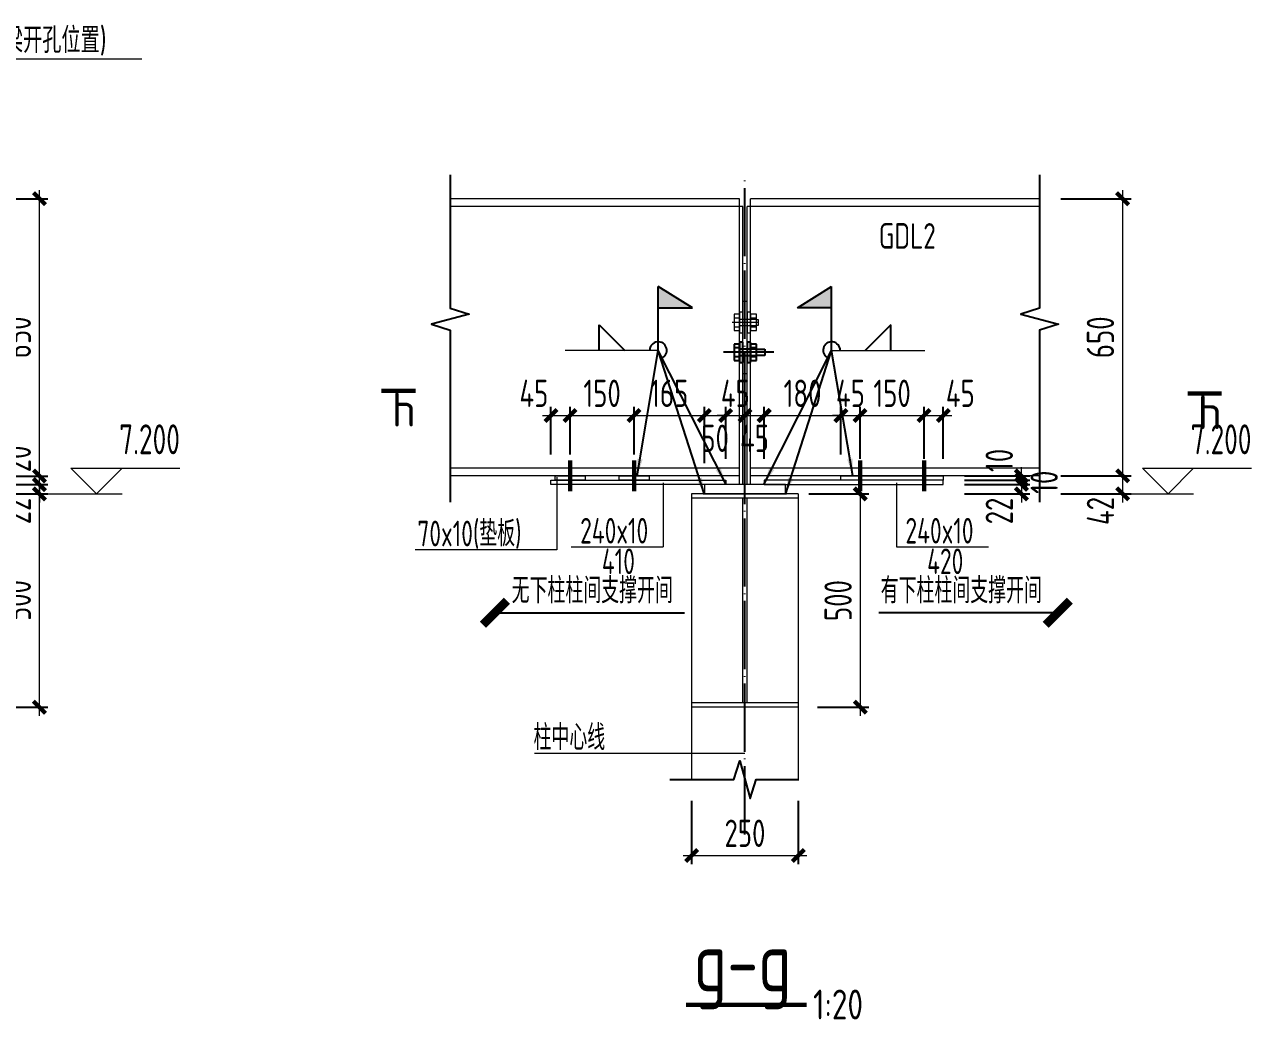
# Model space of a CAD drawing. Extents: x -2746917 to -971774, y -3334247 to -3250358.
# Drawn here: x -1255688 to -1241302, y -3303598 to -3291936 of the extents above; entities that cross this region are included whole.
import ezdxf
from ezdxf.enums import TextEntityAlignment as Align

# ---------------------------------------------------------------- set-up
doc = ezdxf.new("R2010")
doc.units = 0
doc.header["$LTSCALE"] = 1000
doc.header["$MEASUREMENT"] = 0
doc.header["$PDMODE"] = 35
doc.linetypes.add('CENTERX2', pattern=[101.6, 63.5, -12.7, 12.7, -12.7])
doc.linetypes.add('DOTE', pattern=[2.42, 2, -0.2, 0.02, -0.2])
doc.layers.get('0').update_dxf_attribs({"linetype": 'CONTINUOUS'})
doc.layers.get('Defpoints').update_dxf_attribs({"linetype": 'CONTINUOUS'})
for name, color, linetype in [('AXIS', 253, 'DOTE'), ('BEAM_CON', 4, 'CONTINUOUS'), ('COLU', 7, 'CONTINUOUS'), ('DIM', 3, 'CONTINUOUS'), ('DOTE', 1, 'DOTE'), ('GJ', 1, 'CONTINUOUS'), ('NUM', 7, 'CONTINUOUS'), ('REIN', 1, 'CONTINUOUS'), ('TEXT', 7, 'CONTINUOUS'), ('THICK', 6, 'CONTINUOUS'), ('THIN', 7, 'CONTINUOUS'), ('WELD', 7, 'CONTINUOUS')]:
    doc.layers.add(name, color=color, linetype=linetype)
doc.styles.add('SJQYTEXTSTYLE', font='GBXWXT.shx', dxfattribs={"bigfont": 'GBHZFS.shx'})
doc.styles.add('TSSD_Dimension', font='tssdeng.shx', dxfattribs={"width": 0.75, "bigfont": 'Hztxt.shx'})
doc.styles.add('TSSD_Label', font='tssdeng.shx', dxfattribs={"width": 0.75, "bigfont": 'hztxt.shx'})
doc.styles.add('TSSD_Rein', font='Tssdeng.shx', dxfattribs={"width": 0.75, "bigfont": 'hztxt.shx'})
doc.dimstyles.new('SJQY_30_100', dxfattribs={"dimtxt": 350, "dimasz": 100, "dimexe": 250, "dimexo": 250, "dimgap": 100, "dimtad": 1, "dimdec": 0, "dimlfac": 0.3, "dimzin": 0, "dimdsep": 46, "dimtxsty": 'SJQYTEXTSTYLE', "dimblk": 'ARCHTICK', "dimcen": 0, "dimclrd": 256, "dimclre": 256, "dimclrt": 256, "dimadec": 0, "dimazin": 0, "dimtfac": 1, "dimtdec": 0, "dimtix": 1, "dimtmove": 2, "dimatfit": 1, "dimldrblk": 'ARCHTICK', "dimfxl": 1, "dimtvp": 1, "dimtolj": 1, "dimtzin": 0, "dimlwd": -1, "dimlwe": -1, "dimarcsym": 0})
doc.dimstyles.new('TSSD_20_100', dxfattribs={"dimtxt": 350, "dimasz": 100, "dimexe": 100, "dimexo": 250, "dimgap": 100, "dimtad": 1, "dimdec": 0, "dimlfac": 0.2, "dimzin": 0, "dimdsep": 46, "dimtxsty": 'TSSD_Dimension', "dimblk": 'ARCHTICK', "dimcen": 0, "dimdle": 100, "dimclrt": 7, "dimadec": 0, "dimazin": 0, "dimtfac": 1, "dimtdec": 0, "dimtix": 1, "dimtmove": 2, "dimatfit": 3, "dimfxl": 1, "dimtolj": 1, "dimtzin": 0, "dimlwd": 5, "dimarcsym": 0})
doc.dimstyles.new('TSSD_LEADER_STYLE_200.0', dxfattribs={"dimtxt": 700, "dimasz": 200, "dimexe": 200, "dimexo": 500, "dimgap": 0.09, "dimtad": 0, "dimtih": 1, "dimtoh": 1, "dimdec": 4, "dimzin": 0, "dimdsep": 46, "dimtxsty": 'Standard', "dimcen": 0.09, "dimdle": 200, "dimclrt": 7, "dimadec": 0, "dimazin": 0, "dimtfac": 1, "dimtdec": 4, "dimtofl": 0, "dimtmove": 0, "dimatfit": 3, "dimfxl": 1, "dimtolj": 1, "dimtzin": 0, "dimarcsym": 0})

# ---------------------------------------------------------------- blocks, each defined once
blk = doc.blocks.new('A$C1EF05E11')
at = {"layer": 'DOTE', "color": 8, "linetype": 'CENTERX2'}
blk.add_line((279, 12), (-313, 12), dxfattribs=at)
at = {"layer": 'GJ', "color": 8}
for p, q in [((-125, 108), (-185, 108)), ((-185, 108), (-185, -84)), ((-125, 63), (-185, 63)), ((-85, 132), (-125, 132)), ((-125, 132), (-125, -108)), ((-125, -84), (-125, 108)), ((75, 48), (-125, 48)), ((-85, -108), (-85, 132)), ((-35, 132), (-35, -108)), ((5, 132), (-35, 132)), ((5, -108), (5, 132)), ((75, 108), (5, 108)), ((5, 108), (5, -84)), ((75, 63), (5, 63)), ((75, -84), (75, 108)), ((75, 48), (172, 48)), ((172, 48), (172, -24)), ((-185, -39), (-125, -39)), ((-185, -84), (-125, -84)), ((-125, -24), (75, -24)), ((-125, -108), (-85, -108)), ((-35, -108), (5, -108)), ((5, -39), (75, -39)), ((5, -84), (75, -84)), ((172, -24), (75, -24))]:
    blk.add_line(p, q, dxfattribs=at)
blk = doc.blocks.new('_ArchTick')
at = {"color": 0, "const_width": 0.5}
blk.add_lwpolyline([(-0.707, -0.707), (0.707, 0.707)], dxfattribs=at)
blk = doc.blocks.new('*D545')
at = {"layer": 'Defpoints', "color": 0, "ltscale": 1.5}
for p in [(-1249291, -3296519), (-1249516, -3297226, -48), (-1249291, -3297226)]:
    blk.add_point(p, dxfattribs=at)
at = {"layer": 'DIM', "color": 0, "lineweight": -2, "ltscale": 1.5}
for p, q in [((-1249516, -3296976), (-1249516, -3296419)), ((-1249291, -3296976), (-1249291, -3296419))]:
    blk.add_line(p, q, dxfattribs=at)
at = {"layer": 'DIM', "color": 0, "lineweight": 5, "ltscale": 1.5}
blk.add_line((-1249616, -3296519), (-1249191, -3296519), dxfattribs=at)
at = {"layer": 'DIM', "color": 0, "lineweight": 5, "ltscale": 1.5, "xscale": 100, "yscale": 100, "zscale": 100, "rotation": 180}
blk.add_blockref('_ArchTick', (-1249516, -3296519), dxfattribs=at)
at = {"layer": 'DIM', "color": 0, "lineweight": 5, "ltscale": 1.5, "xscale": 100, "yscale": 100, "zscale": 100}
blk.add_blockref('_ArchTick', (-1249291, -3296519), dxfattribs=at)
at = {"layer": 'DIM', "color": 7, "ltscale": 1.5, "insert": (-1249716, -3296259), "char_height": 320, "attachment_point": 5, "style": 'TSSD_Dimension'}
blk.add_mtext('\\A1;45', dxfattribs=at)
blk = doc.blocks.new('*D546')
at = {"layer": 'Defpoints', "color": 0, "ltscale": 1.5}
for p in [(-1248541, -3296519), (-1249291, -3297226, -48), (-1248541, -3297226)]:
    blk.add_point(p, dxfattribs=at)
at = {"layer": 'DIM', "color": 0, "lineweight": -2, "ltscale": 1.5}
for p, q in [((-1249291, -3296976), (-1249291, -3296419)), ((-1248541, -3296976), (-1248541, -3296419))]:
    blk.add_line(p, q, dxfattribs=at)
at = {"layer": 'DIM', "color": 0, "lineweight": 5, "ltscale": 1.5}
blk.add_line((-1249391, -3296519), (-1248441, -3296519), dxfattribs=at)
at = {"layer": 'DIM', "color": 0, "lineweight": 5, "ltscale": 1.5, "xscale": 100, "yscale": 100, "zscale": 100, "rotation": 180}
blk.add_blockref('_ArchTick', (-1249291, -3296519), dxfattribs=at)
at = {"layer": 'DIM', "color": 0, "lineweight": 5, "ltscale": 1.5, "xscale": 100, "yscale": 100, "zscale": 100}
blk.add_blockref('_ArchTick', (-1248541, -3296519), dxfattribs=at)
at = {"layer": 'DIM', "color": 7, "ltscale": 1.5, "insert": (-1248916, -3296259), "char_height": 320, "attachment_point": 5, "style": 'TSSD_Dimension'}
blk.add_mtext('\\A1;150', dxfattribs=at)
blk = doc.blocks.new('*D547')
at = {"layer": 'Defpoints', "color": 0, "ltscale": 1.5}
for p in [(-1247716, -3296519), (-1248541, -3297226), (-1247716, -3297326, -48)]:
    blk.add_point(p, dxfattribs=at)
at = {"layer": 'DIM', "color": 0, "lineweight": -2, "ltscale": 1.5}
for p, q in [((-1248541, -3296976), (-1248541, -3296419)), ((-1247716, -3297076), (-1247716, -3296419))]:
    blk.add_line(p, q, dxfattribs=at)
at = {"layer": 'DIM', "color": 0, "lineweight": 5, "ltscale": 1.5}
blk.add_line((-1248641, -3296519), (-1247616, -3296519), dxfattribs=at)
at = {"layer": 'DIM', "color": 0, "lineweight": 5, "ltscale": 1.5, "xscale": 100, "yscale": 100, "zscale": 100, "rotation": 180}
blk.add_blockref('_ArchTick', (-1248541, -3296519), dxfattribs=at)
at = {"layer": 'DIM', "color": 0, "lineweight": 5, "ltscale": 1.5, "xscale": 100, "yscale": 100, "zscale": 100}
blk.add_blockref('_ArchTick', (-1247716, -3296519), dxfattribs=at)
at = {"layer": 'DIM', "color": 7, "ltscale": 1.5, "insert": (-1248129, -3296259), "char_height": 320, "attachment_point": 5, "style": 'TSSD_Dimension'}
blk.add_mtext('\\A1;165', dxfattribs=at)
blk = doc.blocks.new('*D548')
at = {"layer": 'Defpoints', "color": 0, "ltscale": 1.5}
for p in [(-1247466, -3296519), (-1247466, -3297276, -48), (-1247716, -3297326, -48)]:
    blk.add_point(p, dxfattribs=at)
at = {"layer": 'DIM', "color": 0, "lineweight": -2, "ltscale": 1.5}
for p, q in [((-1247716, -3297076), (-1247716, -3296419)), ((-1247466, -3297026), (-1247466, -3296419))]:
    blk.add_line(p, q, dxfattribs=at)
at = {"layer": 'DIM', "color": 0, "lineweight": 5, "ltscale": 1.5}
blk.add_line((-1247816, -3296519), (-1247366, -3296519), dxfattribs=at)
at = {"layer": 'DIM', "color": 0, "lineweight": 5, "ltscale": 1.5, "xscale": 100, "yscale": 100, "zscale": 100, "rotation": 180}
blk.add_blockref('_ArchTick', (-1247716, -3296519), dxfattribs=at)
at = {"layer": 'DIM', "color": 0, "lineweight": 5, "ltscale": 1.5, "xscale": 100, "yscale": 100, "zscale": 100}
blk.add_blockref('_ArchTick', (-1247466, -3296519), dxfattribs=at)
at = {"layer": 'DIM', "color": 7, "ltscale": 1.5, "insert": (-1247591, -3296786), "char_height": 320, "attachment_point": 5, "style": 'TSSD_Dimension'}
blk.add_mtext('\\A1;50', dxfattribs=at)
blk = doc.blocks.new('*D549')
at = {"layer": 'Defpoints', "color": 0, "ltscale": 1.5}
for p in [(-1247241, -3296519), (-1247466, -3297276, -48), (-1247241, -3297276, -48)]:
    blk.add_point(p, dxfattribs=at)
at = {"layer": 'DIM', "color": 0, "lineweight": -2, "ltscale": 1.5}
for p, q in [((-1247466, -3297026), (-1247466, -3296419)), ((-1247241, -3297026), (-1247241, -3296419))]:
    blk.add_line(p, q, dxfattribs=at)
at = {"layer": 'DIM', "color": 0, "lineweight": 5, "ltscale": 1.5}
for p, q in [((-1247466, -3296519), (-1247566, -3296519)), ((-1247466, -3296519), (-1247241, -3296519)), ((-1247241, -3296519), (-1247141, -3296519))]:
    blk.add_line(p, q, dxfattribs=at)
at = {"layer": 'DIM', "color": 0, "lineweight": 5, "ltscale": 1.5, "xscale": 100, "yscale": 100, "zscale": 100}
blk.add_blockref('_ArchTick', (-1247466, -3296519), dxfattribs=at)
at = {"layer": 'DIM', "color": 0, "lineweight": 5, "ltscale": 1.5, "xscale": 100, "yscale": 100, "zscale": 100, "rotation": 180}
blk.add_blockref('_ArchTick', (-1247241, -3296519), dxfattribs=at)
at = {"layer": 'DIM', "color": 7, "ltscale": 1.5, "insert": (-1247354, -3296259), "char_height": 320, "attachment_point": 5, "style": 'TSSD_Dimension'}
blk.add_mtext('\\A1;45', dxfattribs=at)
blk = doc.blocks.new('*D550')
at = {"layer": 'Defpoints', "color": 0, "ltscale": 1.5}
for p in [(-1247016, -3296519), (-1247241, -3297276, -48), (-1247016, -3297276, -48)]:
    blk.add_point(p, dxfattribs=at)
at = {"layer": 'DIM', "color": 0, "lineweight": -2, "ltscale": 1.5}
for p, q in [((-1247241, -3297026), (-1247241, -3296419)), ((-1247016, -3297026), (-1247016, -3296419))]:
    blk.add_line(p, q, dxfattribs=at)
at = {"layer": 'DIM', "color": 0, "lineweight": 5, "ltscale": 1.5}
blk.add_line((-1247341, -3296519), (-1246916, -3296519), dxfattribs=at)
at = {"layer": 'DIM', "color": 0, "lineweight": 5, "ltscale": 1.5, "xscale": 100, "yscale": 100, "zscale": 100, "rotation": 180}
blk.add_blockref('_ArchTick', (-1247241, -3296519), dxfattribs=at)
at = {"layer": 'DIM', "color": 0, "lineweight": 5, "ltscale": 1.5, "xscale": 100, "yscale": 100, "zscale": 100}
blk.add_blockref('_ArchTick', (-1247016, -3296519), dxfattribs=at)
at = {"layer": 'DIM', "color": 7, "ltscale": 1.5, "insert": (-1247129, -3296786), "char_height": 320, "attachment_point": 5, "style": 'TSSD_Dimension'}
blk.add_mtext('\\A1;45', dxfattribs=at)
blk = doc.blocks.new('*D551')
at = {"layer": 'Defpoints', "color": 0, "ltscale": 1.5}
for p in [(-1246116, -3296519), (-1247016, -3297276, -48), (-1246116, -3297226, -48)]:
    blk.add_point(p, dxfattribs=at)
at = {"layer": 'DIM', "color": 0, "lineweight": -2, "ltscale": 1.5}
for p, q in [((-1247016, -3297026), (-1247016, -3296419)), ((-1246116, -3296976), (-1246116, -3296419))]:
    blk.add_line(p, q, dxfattribs=at)
at = {"layer": 'DIM', "color": 0, "lineweight": 5, "ltscale": 1.5}
blk.add_line((-1247116, -3296519), (-1246016, -3296519), dxfattribs=at)
at = {"layer": 'DIM', "color": 0, "lineweight": 5, "ltscale": 1.5, "xscale": 100, "yscale": 100, "zscale": 100, "rotation": 180}
blk.add_blockref('_ArchTick', (-1247016, -3296519), dxfattribs=at)
at = {"layer": 'DIM', "color": 0, "lineweight": 5, "ltscale": 1.5, "xscale": 100, "yscale": 100, "zscale": 100}
blk.add_blockref('_ArchTick', (-1246116, -3296519), dxfattribs=at)
at = {"layer": 'DIM', "color": 7, "ltscale": 1.5, "insert": (-1246566, -3296259), "char_height": 320, "attachment_point": 5, "style": 'TSSD_Dimension'}
blk.add_mtext('\\A1;180', dxfattribs=at)
blk = doc.blocks.new('*D552')
at = {"layer": 'Defpoints', "color": 0, "ltscale": 1.5}
for p in [(-1245891, -3296519), (-1246116, -3297226, -48), (-1245891, -3297276, -48)]:
    blk.add_point(p, dxfattribs=at)
at = {"layer": 'DIM', "color": 0, "lineweight": -2, "ltscale": 1.5}
for p, q in [((-1246116, -3296976), (-1246116, -3296419)), ((-1245891, -3297026), (-1245891, -3296419))]:
    blk.add_line(p, q, dxfattribs=at)
at = {"layer": 'DIM', "color": 0, "lineweight": 5, "ltscale": 1.5}
for p, q in [((-1246116, -3296519), (-1246216, -3296519)), ((-1246116, -3296519), (-1245891, -3296519)), ((-1245891, -3296519), (-1245791, -3296519))]:
    blk.add_line(p, q, dxfattribs=at)
at = {"layer": 'DIM', "color": 0, "lineweight": 5, "ltscale": 1.5, "xscale": 100, "yscale": 100, "zscale": 100}
blk.add_blockref('_ArchTick', (-1246116, -3296519), dxfattribs=at)
at = {"layer": 'DIM', "color": 0, "lineweight": 5, "ltscale": 1.5, "xscale": 100, "yscale": 100, "zscale": 100, "rotation": 180}
blk.add_blockref('_ArchTick', (-1245891, -3296519), dxfattribs=at)
at = {"layer": 'DIM', "color": 7, "ltscale": 1.5, "insert": (-1246004, -3296259), "char_height": 320, "attachment_point": 5, "style": 'TSSD_Dimension'}
blk.add_mtext('\\A1;45', dxfattribs=at)
blk = doc.blocks.new('*D553')
at = {"layer": 'Defpoints', "color": 0, "ltscale": 1.5}
for p in [(-1245141, -3296519), (-1245891, -3297276, -48), (-1245141, -3297276, -48)]:
    blk.add_point(p, dxfattribs=at)
at = {"layer": 'DIM', "color": 0, "lineweight": -2, "ltscale": 1.5}
for p, q in [((-1245891, -3297026), (-1245891, -3296419)), ((-1245141, -3297026), (-1245141, -3296419))]:
    blk.add_line(p, q, dxfattribs=at)
at = {"layer": 'DIM', "color": 0, "lineweight": 5, "ltscale": 1.5}
blk.add_line((-1245991, -3296519), (-1245041, -3296519), dxfattribs=at)
at = {"layer": 'DIM', "color": 0, "lineweight": 5, "ltscale": 1.5, "xscale": 100, "yscale": 100, "zscale": 100, "rotation": 180}
blk.add_blockref('_ArchTick', (-1245891, -3296519), dxfattribs=at)
at = {"layer": 'DIM', "color": 0, "lineweight": 5, "ltscale": 1.5, "xscale": 100, "yscale": 100, "zscale": 100}
blk.add_blockref('_ArchTick', (-1245141, -3296519), dxfattribs=at)
at = {"layer": 'DIM', "color": 7, "ltscale": 1.5, "insert": (-1245516, -3296259), "char_height": 320, "attachment_point": 5, "style": 'TSSD_Dimension'}
blk.add_mtext('\\A1;150', dxfattribs=at)
blk = doc.blocks.new('*D554')
at = {"layer": 'Defpoints', "color": 0, "ltscale": 1.5}
for p in [(-1244916, -3296519), (-1245141, -3297276, -48), (-1244916, -3297276, -48)]:
    blk.add_point(p, dxfattribs=at)
at = {"layer": 'DIM', "color": 0, "lineweight": -2, "ltscale": 1.5}
for p, q in [((-1245141, -3297026), (-1245141, -3296419)), ((-1244916, -3297026), (-1244916, -3296419))]:
    blk.add_line(p, q, dxfattribs=at)
at = {"layer": 'DIM', "color": 0, "lineweight": 5, "ltscale": 1.5}
blk.add_line((-1245241, -3296519), (-1244816, -3296519), dxfattribs=at)
at = {"layer": 'DIM', "color": 0, "lineweight": 5, "ltscale": 1.5, "xscale": 100, "yscale": 100, "zscale": 100, "rotation": 180}
blk.add_blockref('_ArchTick', (-1245141, -3296519), dxfattribs=at)
at = {"layer": 'DIM', "color": 0, "lineweight": 5, "ltscale": 1.5, "xscale": 100, "yscale": 100, "zscale": 100}
blk.add_blockref('_ArchTick', (-1244916, -3296519), dxfattribs=at)
at = {"layer": 'DIM', "color": 7, "ltscale": 1.5, "insert": (-1244716, -3296259), "char_height": 320, "attachment_point": 5, "style": 'TSSD_Dimension'}
blk.add_mtext('\\A1;45', dxfattribs=at)
blk = doc.blocks.new('*D555')
at = {"layer": 'Defpoints', "color": 0, "ltscale": 1.5}
for p in [(-1246741, -3297438), (-1246641, -3299938), (-1245889, -3299938)]:
    blk.add_point(p, dxfattribs=at)
at = {"layer": 'DIM', "color": 0, "lineweight": -2, "ltscale": 1.5}
for p, q in [((-1246491, -3297438), (-1245789, -3297438)), ((-1246391, -3299938), (-1245789, -3299938))]:
    blk.add_line(p, q, dxfattribs=at)
at = {"layer": 'DIM', "color": 0, "lineweight": 5, "ltscale": 1.5}
blk.add_line((-1245889, -3297338), (-1245889, -3300038), dxfattribs=at)
at = {"layer": 'DIM', "color": 0, "lineweight": 5, "ltscale": 1.5, "xscale": 100, "yscale": 100, "zscale": 100}
for p, rotation in [((-1245889, -3297438), 90), ((-1245889, -3299938), 270)]:
    blk.add_blockref('_ArchTick', p, dxfattribs=dict(at, rotation=rotation))
at = {"layer": 'DIM', "color": 7, "ltscale": 1.5, "insert": (-1246149, -3298688), "char_height": 320, "attachment_point": 5, "rotation": 90, "style": 'TSSD_Dimension'}
blk.add_mtext('\\A1;500', dxfattribs=at)
blk = doc.blocks.new('_WELD001')
at = {"linetype": 'ByBlock'}
h = blk.add_hatch(color=0, dxfattribs=at)
h.paths.add_polyline_path([(0.8, 1), (0, 1.5), (0, 1)])
edge = h.paths.add_edge_path()
edge.add_line((0, 0), (0, 1.5))
at = {"color": 0, "linetype": 'ByBlock'}
for p, q in [((0, 0), (0, 1.5)), ((0.8, 1), (0, 1.5)), ((0, 1), (0.8, 1))]:
    blk.add_line(p, q, dxfattribs=at)
blk = doc.blocks.new('_WELD004')
at = {"color": 0, "linetype": 'ByBlock'}
for p, q in [((0, 1), (1, 0)), ((0, 0), (0, 1))]:
    blk.add_line(p, q, dxfattribs=at)
blk = doc.blocks.new('*D558')
at = {"layer": 'Defpoints', "color": 0, "ltscale": 1.5}
for p in [(-1243786, -3293978, -48), (-1243786, -3297226), (-1242813, -3297226)]:
    blk.add_point(p, dxfattribs=at)
at = {"layer": 'DIM', "color": 0, "lineweight": -2, "ltscale": 1.5}
for p, q in [((-1243536, -3293978), (-1242713, -3293978)), ((-1243536, -3297226), (-1242713, -3297226))]:
    blk.add_line(p, q, dxfattribs=at)
at = {"layer": 'DIM', "color": 0, "lineweight": 5, "ltscale": 1.5}
blk.add_line((-1242813, -3293878), (-1242813, -3297326), dxfattribs=at)
at = {"layer": 'DIM', "color": 0, "lineweight": 5, "ltscale": 1.5, "xscale": 100, "yscale": 100, "zscale": 100}
for p, rotation in [((-1242813, -3293978), 90), ((-1242813, -3297226), 270)]:
    blk.add_blockref('_ArchTick', p, dxfattribs=dict(at, rotation=rotation))
at = {"layer": 'DIM', "color": 7, "ltscale": 1.5, "insert": (-1243073, -3295602), "char_height": 320, "attachment_point": 5, "rotation": 90, "style": 'TSSD_Dimension'}
blk.add_mtext('\\A1;650', dxfattribs=at)
blk = doc.blocks.new('*D559')
at = {"layer": 'Defpoints', "color": 0, "ltscale": 1.5}
for p in [(-1243786, -3297226), (-1243786, -3297438), (-1242813, -3297438)]:
    blk.add_point(p, dxfattribs=at)
at = {"layer": 'DIM', "color": 0, "lineweight": 5, "ltscale": 1.5}
blk.add_line((-1242813, -3297126), (-1242813, -3297538), dxfattribs=at)
at = {"layer": 'DIM', "color": 0, "lineweight": -2, "ltscale": 1.5}
for p, q in [((-1243536, -3297226), (-1242713, -3297226)), ((-1243536, -3297438), (-1242713, -3297438))]:
    blk.add_line(p, q, dxfattribs=at)
at = {"layer": 'DIM', "color": 0, "lineweight": 5, "ltscale": 1.5, "xscale": 100, "yscale": 100, "zscale": 100}
for p, rotation in [((-1242813, -3297226), 90), ((-1242813, -3297438), 270)]:
    blk.add_blockref('_ArchTick', p, dxfattribs=dict(at, rotation=rotation))
at = {"layer": 'DIM', "color": 7, "ltscale": 1.5, "insert": (-1243073, -3297638), "char_height": 320, "attachment_point": 5, "rotation": 90, "style": 'TSSD_Dimension'}
blk.add_mtext('\\A1;42', dxfattribs=at)
blk = doc.blocks.new('*D560')
at = {"layer": 'Defpoints', "color": 0, "ltscale": 1.5}
for p in [(-1247866, -3300786), (-1246616, -3300786), (-1246616, -3301676)]:
    blk.add_point(p, dxfattribs=at)
at = {"layer": 'DIM', "color": 0, "lineweight": -2, "ltscale": 1.5}
for p, q in [((-1247866, -3301036), (-1247866, -3301776)), ((-1246616, -3301036), (-1246616, -3301776))]:
    blk.add_line(p, q, dxfattribs=at)
at = {"layer": 'DIM', "color": 0, "lineweight": 5, "ltscale": 1.5}
blk.add_line((-1247966, -3301676), (-1246516, -3301676), dxfattribs=at)
at = {"layer": 'DIM', "color": 0, "lineweight": 5, "ltscale": 1.5, "xscale": 100, "yscale": 100, "zscale": 100, "rotation": 180}
blk.add_blockref('_ArchTick', (-1247866, -3301676), dxfattribs=at)
at = {"layer": 'DIM', "color": 0, "lineweight": 5, "ltscale": 1.5, "xscale": 100, "yscale": 100, "zscale": 100}
blk.add_blockref('_ArchTick', (-1246616, -3301676), dxfattribs=at)
at = {"layer": 'DIM', "color": 7, "ltscale": 1.5, "insert": (-1247241, -3301416), "char_height": 320, "attachment_point": 5, "style": 'TSSD_Dimension'}
blk.add_mtext('\\A1;250', dxfattribs=at)
blk = doc.blocks.new('*D561')
at = {"layer": 'Defpoints', "color": 0, "ltscale": 1.5}
for p in [(-1244916, -3297226), (-1244916, -3297276), (-1243999, -3297276)]:
    blk.add_point(p, dxfattribs=at)
at = {"layer": 'DIM', "color": 0, "lineweight": 5, "ltscale": 1.5}
for p, q in [((-1243999, -3297226), (-1243999, -3297126)), ((-1243999, -3297226), (-1243999, -3297276)), ((-1243999, -3297276), (-1243999, -3297376))]:
    blk.add_line(p, q, dxfattribs=at)
at = {"layer": 'DIM', "color": 0, "lineweight": -2, "ltscale": 1.5}
for p, q in [((-1244666, -3297226), (-1243899, -3297226)), ((-1244666, -3297276), (-1243899, -3297276))]:
    blk.add_line(p, q, dxfattribs=at)
at = {"layer": 'DIM', "color": 0, "lineweight": 5, "ltscale": 1.5, "xscale": 100, "yscale": 100, "zscale": 100}
for p, rotation in [((-1243999, -3297226), 270), ((-1243999, -3297276), 90)]:
    blk.add_blockref('_ArchTick', p, dxfattribs=dict(at, rotation=rotation))
at = {"layer": 'DIM', "color": 7, "ltscale": 1.5, "insert": (-1244259, -3297045), "char_height": 320, "attachment_point": 5, "rotation": 90, "style": 'TSSD_Dimension'}
blk.add_mtext('\\A1;10', dxfattribs=at)
blk = doc.blocks.new('*D562')
at = {"layer": 'Defpoints', "color": 0, "ltscale": 1.5}
for p in [(-1244916, -3297276), (-1244916, -3297326), (-1243999, -3297326)]:
    blk.add_point(p, dxfattribs=at)
at = {"layer": 'DIM', "color": 0, "lineweight": -2, "ltscale": 1.5}
for p, q in [((-1244666, -3297276), (-1243899, -3297276)), ((-1244666, -3297326), (-1243899, -3297326))]:
    blk.add_line(p, q, dxfattribs=at)
at = {"layer": 'DIM', "color": 0, "lineweight": 5, "ltscale": 1.5}
for p, q in [((-1243999, -3297276), (-1243999, -3297176)), ((-1243999, -3297276), (-1243999, -3297326)), ((-1243999, -3297326), (-1243999, -3297426))]:
    blk.add_line(p, q, dxfattribs=at)
at = {"layer": 'DIM', "color": 0, "lineweight": 5, "ltscale": 1.5, "xscale": 100, "yscale": 100, "zscale": 100}
for p, rotation in [((-1243999, -3297276), 270), ((-1243999, -3297326), 90)]:
    blk.add_blockref('_ArchTick', p, dxfattribs=dict(at, rotation=rotation))
at = {"layer": 'DIM', "color": 7, "ltscale": 1.5, "insert": (-1243733, -3297301), "char_height": 320, "attachment_point": 5, "rotation": 90, "style": 'TSSD_Dimension'}
blk.add_mtext('\\A1;10', dxfattribs=at)
blk = doc.blocks.new('*D563')
at = {"layer": 'Defpoints', "color": 0, "ltscale": 1.5}
for p in [(-1244916, -3297326), (-1244916, -3297438), (-1243999, -3297438)]:
    blk.add_point(p, dxfattribs=at)
at = {"layer": 'DIM', "color": 0, "lineweight": 5, "ltscale": 1.5}
for p, q in [((-1243999, -3297326), (-1243999, -3297226)), ((-1243999, -3297326), (-1243999, -3297438)), ((-1243999, -3297438), (-1243999, -3297538))]:
    blk.add_line(p, q, dxfattribs=at)
at = {"layer": 'DIM', "color": 0, "lineweight": -2, "ltscale": 1.5}
for p, q in [((-1244666, -3297326), (-1243899, -3297326)), ((-1244666, -3297438), (-1243899, -3297438))]:
    blk.add_line(p, q, dxfattribs=at)
at = {"layer": 'DIM', "color": 0, "lineweight": 5, "ltscale": 1.5, "xscale": 100, "yscale": 100, "zscale": 100}
for p, rotation in [((-1243999, -3297326), 270), ((-1243999, -3297438), 90)]:
    blk.add_blockref('_ArchTick', p, dxfattribs=dict(at, rotation=rotation))
at = {"layer": 'DIM', "color": 7, "ltscale": 1.5, "insert": (-1244259, -3297638), "char_height": 320, "attachment_point": 5, "rotation": 90, "style": 'TSSD_Dimension'}
blk.add_mtext('\\A1;22', dxfattribs=at)
blk = doc.blocks.new('*D598')
at = {"layer": 'Defpoints', "color": 0, "ltscale": 1.5}
for p in [(-1256424, -3297438), (-1255513, -3297438), (-1256424, -3299938)]:
    blk.add_point(p, dxfattribs=at)
at = {"layer": 'DIM', "color": 0, "lineweight": -2, "ltscale": 1.5}
for p, q in [((-1256174, -3297438), (-1255413, -3297438)), ((-1256174, -3299938), (-1255413, -3299938))]:
    blk.add_line(p, q, dxfattribs=at)
at = {"layer": 'DIM', "color": 0, "lineweight": 5, "ltscale": 1.5}
blk.add_line((-1255513, -3300038), (-1255513, -3297338), dxfattribs=at)
at = {"layer": 'DIM', "color": 0, "lineweight": 5, "ltscale": 1.5, "xscale": 100, "yscale": 100, "zscale": 100}
for p, rotation in [((-1255513, -3297438), 90), ((-1255513, -3299938), 270)]:
    blk.add_blockref('_ArchTick', p, dxfattribs=dict(at, rotation=rotation))
at = {"layer": 'DIM', "color": 7, "ltscale": 1.5, "insert": (-1255773, -3298688), "char_height": 320, "attachment_point": 5, "rotation": 90, "style": 'TSSD_Dimension'}
blk.add_mtext('\\A1;500', dxfattribs=at)
blk = doc.blocks.new('*D599')
at = {"layer": 'Defpoints', "color": 0, "ltscale": 1.5}
for p in [(-1256424, -3297328), (-1256424, -3297438), (-1255513, -3297328)]:
    blk.add_point(p, dxfattribs=at)
at = {"layer": 'DIM', "color": 0, "lineweight": 5, "ltscale": 1.5}
for p, q in [((-1255513, -3297328), (-1255513, -3297228)), ((-1255513, -3297438), (-1255513, -3297328)), ((-1255513, -3297438), (-1255513, -3297538))]:
    blk.add_line(p, q, dxfattribs=at)
at = {"layer": 'DIM', "color": 0, "lineweight": -2, "ltscale": 1.5}
for p, q in [((-1256174, -3297328), (-1255413, -3297328)), ((-1256174, -3297438), (-1255413, -3297438))]:
    blk.add_line(p, q, dxfattribs=at)
at = {"layer": 'DIM', "color": 0, "lineweight": 5, "ltscale": 1.5, "xscale": 100, "yscale": 100, "zscale": 100}
for p, rotation in [((-1255513, -3297328), 270), ((-1255513, -3297438), 90)]:
    blk.add_blockref('_ArchTick', p, dxfattribs=dict(at, rotation=rotation))
at = {"layer": 'DIM', "color": 7, "ltscale": 1.5, "insert": (-1255773, -3297638), "char_height": 320, "attachment_point": 5, "rotation": 90, "style": 'TSSD_Dimension'}
blk.add_mtext('\\A1;22', dxfattribs=at)
blk = doc.blocks.new('*D600')
at = {"layer": 'Defpoints', "color": 0, "ltscale": 1.5}
for p in [(-1256424, -3297228, 48), (-1255513, -3297228), (-1256424, -3297328)]:
    blk.add_point(p, dxfattribs=at)
at = {"layer": 'DIM', "color": 0, "lineweight": 5, "ltscale": 1.5}
for p, q in [((-1255513, -3297228), (-1255513, -3297128)), ((-1255513, -3297328), (-1255513, -3297228)), ((-1255513, -3297328), (-1255513, -3297428))]:
    blk.add_line(p, q, dxfattribs=at)
at = {"layer": 'DIM', "color": 0, "lineweight": -2, "ltscale": 1.5}
for p, q in [((-1256174, -3297228), (-1255413, -3297228)), ((-1256174, -3297328), (-1255413, -3297328))]:
    blk.add_line(p, q, dxfattribs=at)
at = {"layer": 'DIM', "color": 0, "lineweight": 5, "ltscale": 1.5, "xscale": 100, "yscale": 100, "zscale": 100}
for p, rotation in [((-1255513, -3297228), 270), ((-1255513, -3297328), 90)]:
    blk.add_blockref('_ArchTick', p, dxfattribs=dict(at, rotation=rotation))
at = {"layer": 'DIM', "color": 7, "ltscale": 1.5, "insert": (-1255773, -3297028), "char_height": 320, "attachment_point": 5, "rotation": 90, "style": 'TSSD_Dimension'}
blk.add_mtext('\\A1;20', dxfattribs=at)
blk = doc.blocks.new('*D601')
at = {"layer": 'Defpoints', "color": 0, "ltscale": 1.5}
for p in [(-1256699, -3293978, 48), (-1255513, -3293978), (-1256424, -3297228, 48)]:
    blk.add_point(p, dxfattribs=at)
at = {"layer": 'DIM', "color": 0, "lineweight": -2, "ltscale": 1.5}
for p, q in [((-1256449, -3293978), (-1255413, -3293978)), ((-1256174, -3297228), (-1255413, -3297228))]:
    blk.add_line(p, q, dxfattribs=at)
at = {"layer": 'DIM', "color": 0, "lineweight": 5, "ltscale": 1.5}
blk.add_line((-1255513, -3297328), (-1255513, -3293878), dxfattribs=at)
at = {"layer": 'DIM', "color": 0, "lineweight": 5, "ltscale": 1.5, "xscale": 100, "yscale": 100, "zscale": 100}
for p, rotation in [((-1255513, -3293978), 90), ((-1255513, -3297228), 270)]:
    blk.add_blockref('_ArchTick', p, dxfattribs=dict(at, rotation=rotation))
at = {"layer": 'DIM', "color": 7, "ltscale": 1.5, "insert": (-1255773, -3295603), "char_height": 320, "attachment_point": 5, "rotation": 90, "style": 'TSSD_Dimension'}
blk.add_mtext('\\A1;650', dxfattribs=at)

msp = doc.modelspace()

# ---------------------------------------------------------------- linework, layer by layer
at = {"layer": 'AXIS', "ltscale": 0.4}
msp.add_line((-1247241.05, -3301428.58), (-1247241.05, -3293704.3, -48), dxfattribs=at)
at = {"layer": 'BEAM_CON', "lineweight": 5}
for p, q in [((-1247306.05, -3293977.94, -48), (-1250696.33, -3293977.94, -48)), ((-1247306.05, -3297325.94), (-1247306.05, -3293977.94, -48)), ((-1243785.77, -3293977.94, -48), (-1247176.05, -3293977.94, -48)), ((-1247176.05, -3297325.94), (-1247176.05, -3293977.94, -48)), ((-1247266.05, -3294067.94, -48), (-1250696.33, -3294067.94, -48)), ((-1247266.05, -3297325.94), (-1247266.05, -3294067.94, -48)), ((-1243785.77, -3294067.94, -48), (-1247216.05, -3294067.94, -48)), ((-1247216.05, -3297325.94), (-1247216.05, -3294067.94, -48)), ((-1247266.05, -3295177.94), (-1247216.05, -3295177.94)), ((-1247266.05, -3296027.94), (-1247216.05, -3296027.94)), ((-1247306.05, -3297135.94), (-1250696.33, -3297135.94)), ((-1243785.77, -3297135.94), (-1247176.05, -3297135.94)), ((-1247306.05, -3297225.94), (-1250696.33, -3297225.94)), ((-1243785.77, -3297225.94), (-1247176.05, -3297225.94)), ((-1247866.05, -3297437.94), (-1247866.05, -3300786.47)), ((-1246616.05, -3297437.94), (-1247866.05, -3297437.94)), ((-1246616.05, -3297437.94), (-1246616.05, -3300786.47)), ((-1246616.05, -3297487.94), (-1247866.05, -3297487.94)), ((-1247266.05, -3299887.94), (-1247266.05, -3297487.94)), ((-1247216.05, -3299887.94), (-1247216.05, -3297487.94)), ((-1246616.05, -3299887.94), (-1247866.05, -3299887.94)), ((-1246616.05, -3299937.94), (-1247866.05, -3299937.94))]:
    msp.add_line(p, q, dxfattribs=at)
for points in [[(-1249516.05, -3297275.94), (-1247466.05, -3297275.94), (-1247466.05, -3297325.94), (-1249516.05, -3297325.94)], [(-1249466.05, -3297225.94), (-1249116.05, -3297225.94), (-1249116.05, -3297275.94), (-1249466.05, -3297275.94)], [(-1248716.05, -3297225.94), (-1248366.05, -3297225.94), (-1248366.05, -3297275.94), (-1248716.05, -3297275.94)], [(-1244916.05, -3297275.94), (-1247016.05, -3297275.94), (-1247016.05, -3297325.94), (-1244916.05, -3297325.94)], [(-1247716.05, -3297437.94), (-1246766.05, -3297437.94), (-1246766.05, -3297325.94), (-1247716.05, -3297325.94)]]:
    msp.add_lwpolyline(points, close=True, dxfattribs=at)
at = {"layer": 'BEAM_CON', "lineweight": 5, "elevation": -48}
msp.add_lwpolyline([(-1246116.05, -3297225.94), (-1244916.05, -3297225.94), (-1244916.05, -3297275.94), (-1246116.05, -3297275.94)], close=True, dxfattribs=at)
at = {"layer": 'COLU', "linetype": 'ByBlock', "lineweight": 9}
for p, q in [((-1257616.18, -3292338.39, 144), (-1254313.14, -3292338.39, 144)), ((-1249445.38, -3297241.69), (-1249445.38, -3298092.27)), ((-1249445.38, -3298092.27), (-1251109.6, -3298092.27))]:
    msp.add_line(p, q, dxfattribs=at)
at = {"layer": 'DOTE', "color": 8, "linetype": 'CENTERX2', "lineweight": 9}
msp.add_line((-1247082.44, -3295427.94), (-1247389.95, -3295427.94), dxfattribs=at)
at = {"layer": 'GJ', "color": 8, "lineweight": 9}
for p, q in [((-1247306.05, -3295331.94), (-1247366.05, -3295331.94)), ((-1247366.05, -3295331.94), (-1247366.05, -3295523.94)), ((-1247306.05, -3295376.94), (-1247366.05, -3295376.94)), ((-1247266.05, -3295307.94), (-1247306.05, -3295307.94)), ((-1247306.05, -3295307.94), (-1247306.05, -3295547.94)), ((-1247306.05, -3295523.94), (-1247306.05, -3295331.94)), ((-1247106.05, -3295391.94), (-1247306.05, -3295391.94)), ((-1247266.05, -3295547.94), (-1247266.05, -3295307.94)), ((-1247216.05, -3295307.94), (-1247216.05, -3295547.94)), ((-1247176.05, -3295307.94), (-1247216.05, -3295307.94)), ((-1247176.05, -3295547.94), (-1247176.05, -3295307.94)), ((-1247106.05, -3295331.94), (-1247176.05, -3295331.94)), ((-1247176.05, -3295331.94), (-1247176.05, -3295523.94)), ((-1247106.05, -3295376.94), (-1247176.05, -3295376.94)), ((-1247106.05, -3295523.94), (-1247106.05, -3295331.94)), ((-1247106.05, -3295391.94), (-1247084.78, -3295391.94)), ((-1247084.78, -3295391.94), (-1247084.78, -3295463.94)), ((-1247366.05, -3295478.94), (-1247306.05, -3295478.94)), ((-1247366.05, -3295523.94), (-1247306.05, -3295523.94)), ((-1247306.05, -3295463.94), (-1247106.05, -3295463.94)), ((-1247306.05, -3295547.94), (-1247266.05, -3295547.94)), ((-1247216.05, -3295547.94), (-1247176.05, -3295547.94)), ((-1247176.05, -3295478.94), (-1247106.05, -3295478.94)), ((-1247176.05, -3295523.94), (-1247106.05, -3295523.94)), ((-1247084.78, -3295463.94), (-1247106.05, -3295463.94))]:
    msp.add_line(p, q, dxfattribs=at)
at = {"layer": 'NUM', "const_width": 50, "elevation": 48}
msp.add_lwpolyline([(-1247933.38, -3303425.93), (-1246516.39, -3303425.93)], dxfattribs=at)
at = {"layer": 'REIN', "color": 0, "linetype": 'ByBlock', "const_width": 50, "elevation": -48}
for points in [[(-1249291.05, -3297046.03), (-1249291.05, -3297405.91)], [(-1245141.05, -3297046.03), (-1245141.05, -3297405.91)]]:
    msp.add_lwpolyline(points, dxfattribs=at)
at = {"layer": 'REIN', "color": 0, "linetype": 'ByBlock', "const_width": 50}
for points in [[(-1248541.05, -3297046.03), (-1248541.05, -3297405.91)], [(-1245891.05, -3297046.03), (-1245891.05, -3297405.91)]]:
    msp.add_lwpolyline(points, dxfattribs=at)
at = {"layer": 'TEXT', "lineweight": 9}
for p, q in [((-1248198.72, -3297306.67), (-1248198.72, -3298059.94)), ((-1245462.91, -3297306.67), (-1245462.91, -3298059.94)), ((-1249276.78, -3298059.94), (-1248198.72, -3298059.94)), ((-1245462.91, -3298059.94), (-1244384.85, -3298059.94)), ((-1247241.05, -3300482.15), (-1249707.92, -3300482.15))]:
    msp.add_line(p, q, dxfattribs=at)
at = {"layer": 'THICK', "color": 4, "const_width": 50, "elevation": -96}
for points in [[(-1251502.73, -3296230.49), (-1251102.73, -3296230.49)], [(-1242051.2, -3296260.49), (-1241651.2, -3296260.49)]]:
    msp.add_lwpolyline(points, dxfattribs=at)
at = {"layer": 'THIN', "lineweight": 9}
for p, q in [((-1254844.44, -3297437.94), (-1255144.44, -3297137.94)), ((-1255144.44, -3297137.94), (-1254544.44, -3297137.94)), ((-1254844.44, -3297437.94), (-1254544.44, -3297137.94)), ((-1254544.44, -3297137.94), (-1253865.98, -3297137.94)), ((-1242280.75, -3297437.94), (-1242580.75, -3297137.94)), ((-1242580.75, -3297137.94), (-1241980.75, -3297137.94)), ((-1242280.75, -3297437.94), (-1241980.75, -3297137.94)), ((-1241980.75, -3297137.94), (-1241302.29, -3297137.94)), ((-1255513.29, -3297437.94), (-1254544.44, -3297437.94)), ((-1254844.44, -3297437.94), (-1254844.44, -3297437.94)), ((-1242949.6, -3297437.94), (-1241980.75, -3297437.94)), ((-1242280.75, -3297437.94), (-1242280.75, -3297437.94))]:
    msp.add_line(p, q, dxfattribs=at)
at = {"layer": 'THIN', "elevation": -48}
for points in [[(-1250696.33, -3293697.94), (-1250696.33, -3295259.68), (-1250476.33, -3295329.68), (-1250916.33, -3295449.68), (-1250696.33, -3295519.68), (-1250696.33, -3297535.94)], [(-1243785.77, -3293697.94), (-1243785.77, -3295259.68), (-1244005.77, -3295329.68), (-1243565.77, -3295449.68), (-1243785.77, -3295519.68), (-1243785.77, -3297535.94)], [(-1248121.05, -3300786.47), (-1247371.05, -3300786.47), (-1247301.05, -3300566.47), (-1247181.05, -3301006.47), (-1247111.05, -3300786.47), (-1246611.05, -3300786.47)]]:
    msp.add_lwpolyline(points, dxfattribs=at)
at = {"layer": 'WELD', "lineweight": 9}
for p, q in [((-1248257.56, -3295755.3), (-1249350.9, -3295755.3)), ((-1246224.53, -3295755.3), (-1245131.2, -3295755.3))]:
    msp.add_line(p, q, dxfattribs=at)
at = {"layer": 'WELD'}
for centre, start, end in [((-1248257.56, -3295755.3, 48), 291.743959, 180), ((-1246224.53, -3295755.3, 48), 0, 248.256041)]:
    msp.add_arc(centre, 100, start, end, dxfattribs=at)

# ---------------------------------------------------------------- block references
at = {"layer": 'COLU', "linetype": 'ByBlock'}
msp.add_blockref('A$C1EF05E11', (-1247181.47, -3295789.54), dxfattribs=at)
at = {"layer": 'WELD'}
for name, p, xscale, yscale, zscale in [('_WELD001', (-1248257.56, -3295755.3), 500, 500, 500), ('_WELD001', (-1246224.53, -3295755.3), -500, 500, 500), ('_WELD004', (-1248950.9, -3295755.3), 300, 300, 300), ('_WELD004', (-1245531.2, -3295755.3), -300, 300, 300)]:
    msp.add_blockref(name, p, dxfattribs=dict(at, xscale=xscale, yscale=yscale, zscale=zscale))

# ---------------------------------------------------------------- texts
at = {"layer": 'TEXT', "lineweight": 9}
for s, height, style, width, p in [('4M20(结合吊车梁开孔位置)', 300, 'TSSD_Rein', 0.75, (-1257574.71, -3292269.74, 96)), ('GDL2', 300, 'TSSD_Rein', 0.75, (-1245671.86, -3294563.41)), ('70x10(垫板)', 300, 'TSSD_Rein', 0.7, (-1251081.62, -3298051.86)), ('240x10', 300, 'TSSD_Rein', 0.7, (-1249173.14, -3298019.53)), ('240x10', 300, 'TSSD_Rein', 0.7, (-1245359.28, -3298019.53)), ('410', 300, 'TSSD_Rein', 0.7, (-1248918.94, -3298377.89)), ('420', 300, 'TSSD_Rein', 0.7, (-1245105.07, -3298377.89)), ('无下柱柱间支撑开间', 300, 'TSSD_Rein', 0.7, (-1249976.28, -3298720.08, -48)), ('有下柱柱间支撑开间', 300, 'TSSD_Rein', 0.7, (-1245649.44, -3298720.08, -48)), ('柱中心线', 300, 'TSSD_Rein', 0.7, (-1249720.03, -3300441.74)), ('g-g', 700, 'TSSD_Label', 0.8, (-1247842.19, -3303267.52, 48)), ('1:20', 350, 'TSSD_Label', 0.8, (-1246442.45, -3303598.19, 48))]:
    msp.add_text(s, height=height, dxfattribs=dict(at, style=style, width=width)).set_placement(p)
at = {"layer": 'TEXT', "color": 4, "lineweight": 9, "style": 'TSSD_Label'}
for p in [(-1251381.37, -3296649.31, -96), (-1241932.97, -3296679.31, -96)]:
    msp.add_text('h', height=400, dxfattribs=at).set_placement(p)
at = {"layer": 'TEXT', "lineweight": 9, "style": 'TSSD_Label', "width": 0.7}
for p in [(-1253865.98, -3297077.94), (-1241302.29, -3297077.94)]:
    msp.add_text('7.200', height=350, dxfattribs=at).set_placement(p, align=Align.BOTTOM_RIGHT)

# ---------------------------------------------------------------- dimensions: what is measured, and where the dimension line sits
at = {"layer": 'DIM', "ltscale": 1.5}
for base, p1, p2, picture, middle in [((-1255513.29, -3293977.94), (-1256424.21, -3297227.94, 48), (-1256699.21, -3293977.94, 48), '*D601', (-1255773.29, -3295602.94)), ((-1242813.11, -3297225.94), (-1243785.77, -3293977.94, -48), (-1243785.77, -3297225.94), '*D558', (-1243073.11, -3295601.94)), ((-1255513.29, -3297437.94), (-1256424.21, -3299937.94), (-1256424.21, -3297437.94), '*D598', (-1255773.29, -3298687.94)), ((-1245889.32, -3299937.94), (-1246741.05, -3297437.94), (-1246641.05, -3299937.94), '*D555', (-1246149.32, -3298687.94))]:
    dim = msp.add_linear_dim(base=base, p1=p1, p2=p2, angle=90, dimstyle='TSSD_20_100', override={"dimtxt": 320}, dxfattribs=at)
    dim.commit()
    dim.dimension.update_dxf_attribs({"geometry": picture, "text_midpoint": middle})
for base, p1, p2, picture, middle in [((-1249291.05, -3296519.44), (-1249516.05, -3297225.94, -48), (-1249291.05, -3297225.94), '*D545', (-1249715.64, -3296259.44)), ((-1244916.05, -3296519.44), (-1245141.05, -3297275.94, -48), (-1244916.05, -3297275.94, -48), '*D554', (-1244716.46, -3296259.44)), ((-1247466.05, -3296519.44), (-1247716.05, -3297325.94, -48), (-1247466.05, -3297275.94, -48), '*D548', (-1247591.05, -3296786.11)), ((-1247016.05, -3296519.44), (-1247241.05, -3297275.94, -48), (-1247016.05, -3297275.94, -48), '*D550', (-1247128.55, -3296786.11))]:
    dim = msp.add_linear_dim(base=base, p1=p1, p2=p2, dimstyle='TSSD_20_100', override={"dimtxt": 320}, dxfattribs=at)
    dim.commit()
    dim.dimension.update_dxf_attribs({"geometry": picture, "text_midpoint": middle, "dimtype": 160})
for base, p1, p2, picture, middle in [((-1248541.05, -3296519.44), (-1249291.05, -3297225.94, -48), (-1248541.05, -3297225.94), '*D546', (-1248916.05, -3296259.44)), ((-1247716.05, -3296519.44), (-1248541.05, -3297225.94), (-1247716.05, -3297325.94, -48), '*D547', (-1248128.55, -3296259.44)), ((-1247241.05, -3296519.44), (-1247466.05, -3297275.94, -48), (-1247241.05, -3297275.94, -48), '*D549', (-1247353.55, -3296259.44)), ((-1246116.05, -3296519.44), (-1247016.05, -3297275.94, -48), (-1246116.05, -3297225.94, -48), '*D551', (-1246566.05, -3296259.44)), ((-1245891.05, -3296519.44), (-1246116.05, -3297225.94, -48), (-1245891.05, -3297275.94, -48), '*D552', (-1246003.55, -3296259.44)), ((-1245141.05, -3296519.44), (-1245891.05, -3297275.94, -48), (-1245141.05, -3297275.94, -48), '*D553', (-1245516.05, -3296259.44)), ((-1246616.05, -3301675.79), (-1247866.05, -3300786.47), (-1246616.05, -3300786.47), '*D560', (-1247241.05, -3301415.79))]:
    dim = msp.add_linear_dim(base=base, p1=p1, p2=p2, dimstyle='TSSD_20_100', override={"dimtxt": 320}, dxfattribs=at)
    dim.commit()
    dim.dimension.update_dxf_attribs({"geometry": picture, "text_midpoint": middle})
for base, p1, p2, picture, middle in [((-1255513.29, -3297227.94), (-1256424.21, -3297327.94), (-1256424.21, -3297227.94, 48), '*D600', (-1255773.29, -3297028.35)), ((-1243999.4, -3297275.94), (-1244916.05, -3297225.94), (-1244916.05, -3297275.94), '*D561', (-1244259.4, -3297044.81)), ((-1243999.4, -3297325.94), (-1244916.05, -3297275.94), (-1244916.05, -3297325.94), '*D562', (-1243732.73, -3297300.94)), ((-1242813.11, -3297437.94), (-1243785.77, -3297225.94), (-1243785.77, -3297437.94), '*D559', (-1243073.11, -3297637.53)), ((-1255513.29, -3297327.94), (-1256424.21, -3297437.94), (-1256424.21, -3297327.94), '*D599', (-1255773.29, -3297637.53)), ((-1243999.4, -3297437.94), (-1244916.05, -3297325.94), (-1244916.05, -3297437.94), '*D563', (-1244259.4, -3297637.53))]:
    dim = msp.add_linear_dim(base=base, p1=p1, p2=p2, angle=90, dimstyle='TSSD_20_100', override={"dimtxt": 320}, dxfattribs=at)
    dim.commit()
    dim.dimension.update_dxf_attribs({"geometry": picture, "text_midpoint": middle, "dimtype": 160})

# ---------------------------------------------------------------- leaders
at = {"layer": 'THIN', "lineweight": 9}
for points in [[(-1250172.79, -3298830.88, -48), (-1247951.63, -3298830.88, -48)], [(-1243574.51, -3298830.88, -48), (-1245670.66, -3298830.88, -48)]]:
    msp.add_leader(points, dimstyle='SJQY_30_100', override={"dimasz": 200}, dxfattribs=at)
at = {"layer": 'WELD', "lineweight": 9}
for points in [[(-1248505.3, -3297225.94, -48), (-1248257.56, -3295755.3, -48)], [(-1247716.05, -3297445.94, -48), (-1248257.56, -3295755.3, -48)], [(-1247466.05, -3297320.94, -48), (-1248257.56, -3295755.3, -48)], [(-1247016.05, -3297320.94, -48), (-1246224.53, -3295755.3, -48)], [(-1246766.05, -3297445.94, -48), (-1246224.53, -3295755.3, -48)], [(-1245976.8, -3297225.94, -48), (-1246224.53, -3295755.3, -48)]]:
    msp.add_leader(points, dimstyle='TSSD_LEADER_STYLE_200.0', dxfattribs=at)

doc.saveas('drawing.dxf')
